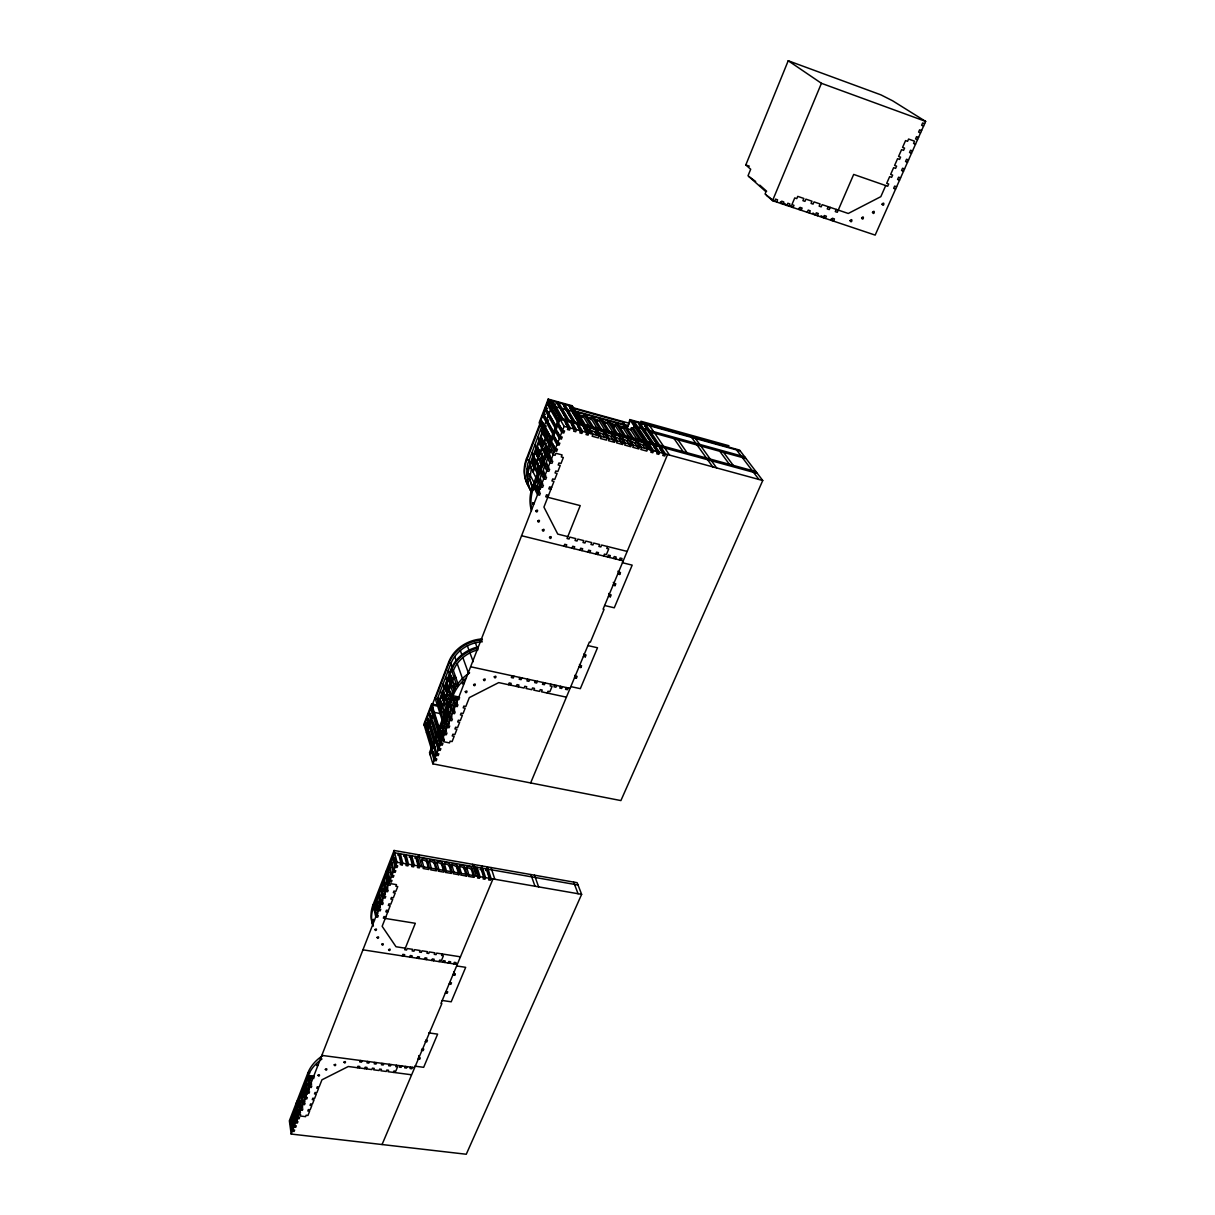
<?xml version="1.0" encoding="UTF-8"?>
<svg xmlns="http://www.w3.org/2000/svg" width="1215" height="1215" viewBox="0 0 1215 1215"><rect width="100%" height="100%" fill="white"/><g stroke="black" fill="none" stroke-linecap="round" stroke-linejoin="round"><path stroke-width="1.5" d="M541.784 426.495L527.538 464.419L526.718 472.635L527.842 479.257M529.421 476.538L529.512 473.789M531.502 467.821L529.831 478.801L532.853 490.42M464.236 683.453C464.297 680.613 460.379 684.182 463.447 684.121M534.129 503.754L532.656 502.615L532.732 504.468M477.252 647.079A34.658 29.282 -20.4 0 0 451.145 669.116L437.324 705.125L431.614 703.925L423.853 724.231L431.583 749.625M583.883 425.28L572.144 405.734L548.193 399.082L539.141 422.744L550.091 442.685M424.172 725.294L431.948 704.973L437.658 706.158L451.494 670.148A34.703 29.297 -20.4 0 1 477.632 648.081M539.597 423.579L548.664 399.902L572.63 406.554M432.403 704.594L448.7 662.023A34.445 29.16 -20.3 0 1 482.051 638.938M531.35 490.116A36.253 32.273 -29.8 0 1 526.384 458.981L539.855 423.792M543.226 414.998L545.246 409.713M540.994 422.866L526.824 459.847A36.298 32.289 -29.8 0 0 531.79 490.997M428.09 728.468L426.708 723.988L427.361 722.302M434.423 714.693L432.54 708.77L433.193 707.069M558.049 419.95L549.15 404.428L549.909 402.438M438.706 703.956L437.203 699.278L450.947 663.436C455.929 650.83 469.005 642.462 482.355 641.778M426.45 732.767L427.088 731.066L429.001 731.46L433.147 744.932M427.741 729.38L429.047 725.978L430.961 726.373L434.606 738.128M429.7 724.292L431.006 720.89L432.92 721.27M431.659 719.174L432.965 715.772M433.618 714.071L434.287 712.355L440.027 713.539L453.985 677.347L455.898 677.757M542.862 429.533L543.621 427.558L545.641 428.105M548.952 413.692L550.471 409.713L552.491 410.26M551.245 407.708L552.005 405.719L554.025 406.281M530.499 490.511A36.511 32.425 -29.7 0 1 529.497 465.056L543.773 427.908M530.94 491.407A36.541 32.441 -29.7 0 1 529.953 465.937L543.348 431.082L546.158 436.2M438.98 706.553L440.954 701.45M442.26 698.018L444.234 692.884M445.556 689.452L447.545 684.288M448.867 680.84L450.871 675.662M532.322 463.841L534.554 458.055M536.043 454.182L538.275 448.365M539.779 444.477L542.027 438.645M543.515 434.742L545.034 430.824M555.923 404.109L556.683 402.135L567.602 420.83M439.663 708.664L441.637 703.546M442.943 700.113L444.933 694.965M446.254 691.532L448.244 686.369M449.58 682.906L451.57 677.712M533.233 465.603L535.466 459.802M536.954 455.929L539.202 450.097M540.705 446.209L542.953 440.362M544.457 436.443L545.216 434.484M439.678 712.476L453.62 676.315L455.549 676.725M532.656 471.223L546.902 434.241M533.112 472.119L547.57 434.606M444.219 717.215L442.594 712.233L443.915 708.801M447.53 708.634L445.905 703.667L447.895 698.519M450.871 700.007L449.216 695.071L450.552 691.624M454.228 691.35L452.557 686.429L453.894 682.967M538.974 473.364L536.59 468.762L538.837 462.961M542.74 463.644L540.341 459.088L542.589 453.241M546.522 453.863L544.092 449.353L546.355 443.49L544.35 442.943L547.965 449.596M443.596 711.58L444.265 709.864L445.298 713.053L444.629 714.769L443.596 711.58L444.553 711.777L445.222 710.061M445.966 698.109L448.927 706.371L446.907 702.999L447.576 701.283M450.902 692.672L450.233 694.403L451.297 697.547M455.321 687.143L454.653 688.89L453.575 685.746L454.243 684.015M537.805 467.714L538.549 465.785L539.946 468.443L539.187 470.387L540.189 470.645L537.805 467.714L539.187 470.387M541.556 458.009L542.3 456.065L543.712 458.708L542.953 460.652L541.556 458.009L542.558 458.283L543.302 456.339M545.322 448.259L546.082 446.315L547.069 446.573L546.325 448.532L545.322 448.259L546.735 450.887L547.494 448.927M455.215 684.212L454.531 685.959L453.575 685.746M538.807 467.988L539.551 466.044M469.613 672.776A43.846 36.663 -20.5 0 0 452.329 693.613L429.487 752.632L432.874 763.84L620.895 800.579L762.747 480.502L739.601 450.097L629.826 419.585L628.018 426.222L574.665 411.475M531.456 510.786A46.216 40.718 -29.5 0 1 532.853 485.377L559.067 417.611L755.973 471.602M447.955 706.173L448.624 704.457M430.171 754.864L453.043 695.755A43.922 36.708 -20.5 0 1 465.801 678.304M373.415 926.073A41.644 32.562 -16 0 1 373.051 904.765L394.085 850.47L577.14 882.698L581.636 894.346L466.271 1154.25L291.19 1134.051L289.352 1120.792L307.927 1072.83A39.989 29.449 -14.1 0 1 322.962 1055.486M443.809 732.189A3.144 1.443 21.1 0 0 442.154 733.344L440.194 732.949A3.144 0.972 -78.4 0 1 440.681 728.681A3.144 0.972 -78.4 0 1 442.214 727.724L442.898 725.993A3.144 0.972 -78.3 0 1 443.384 721.725A3.144 0.972 -78.3 0 1 444.918 720.753L445.601 719.007A3.159 0.972 -78.2 0 1 446.087 714.739A3.159 0.972 -78.2 0 1 447.636 713.752L448.32 712.005A3.159 0.972 -78.2 0 1 448.791 707.738A3.159 0.972 -78.2 0 1 450.355 706.72L451.038 704.958A3.159 0.987 -78.1 0 1 451.524 700.691A3.159 0.987 -78.1 0 1 453.089 699.673L453.772 697.911L458.738 698.853M536.757 489.584L534.721 489.068L535.481 487.094A3.356 1.093 -75.7 0 1 535.921 482.765A3.356 1.093 -75.7 0 1 537.774 481.186L538.549 479.211A3.372 1.093 -75.6 0 1 538.989 474.868A3.372 1.093 -75.6 0 1 540.842 473.273L541.617 471.283A3.372 1.093 -75.5 0 1 542.057 466.94A3.372 1.093 -75.5 0 1 543.925 465.33L544.7 463.34A3.387 1.109 -75.4 0 1 545.125 458.997A3.387 1.109 -75.4 0 1 547.008 457.356L547.783 455.352A3.387 1.109 -75.3 0 1 548.223 451.008A3.387 1.109 -75.3 0 1 550.122 449.353L553.053 454.744L555.118 455.291L555.908 453.286L562.089 454.926L561.3 456.946L563.35 457.493L560.996 463.507L558.946 462.961L558.156 464.965L560.221 465.512L557.867 471.496L555.817 470.964L555.042 472.954L557.093 473.501L554.754 479.469L552.704 478.938L551.929 480.927L553.964 481.459L543.925 507.111L557.761 534.099L567.8 536.605M439.101 746.845L437.43 741.499L438.099 739.783M444.158 724.14L447.545 715.407M548.466 455.124L550.517 449.869M289.717 1123.419L308.337 1075.412A40.049 29.464 -14.1 0 1 321.99 1058.979M441.47 735.075L442.154 733.344A3.144 0.972 -78.4 0 1 442.913 728.468M459.68 697.85A3.174 1.397 21.1 0 0 455.746 698.321L455.063 700.083A3.159 1.397 21.1 0 1 458.997 699.612M302.656 1107.336L301.715 1101.018L299.892 1100.79L301.062 1108.703L302.884 1108.915L302.338 1110.343L300.515 1110.115L299.892 1100.79A2.931 0.759 -81.4 0 1 300.424 1096.705A2.931 0.759 -81.4 0 1 301.548 1096.538L302.095 1095.125A2.931 0.775 -81.4 0 1 302.626 1091.04A2.931 0.775 -81.4 0 1 303.75 1090.857L304.297 1089.445A2.931 0.775 -81.3 0 1 304.844 1085.344A2.931 0.775 -81.3 0 1 305.967 1085.162L306.514 1083.734A2.931 0.775 -81.3 0 1 307.046 1079.634A2.931 0.775 -81.3 0 1 308.185 1079.436L310.007 1079.664M374.129 909.595L374.736 908.015A3.022 0.881 -80 0 1 375.253 903.839A3.022 0.881 -80 0 1 376.589 903.277L377.197 901.697A3.038 0.881 -79.9 0 1 377.713 897.505A3.038 0.881 -79.9 0 1 379.05 896.928L379.657 895.349A3.038 0.881 -79.9 0 1 380.173 891.157A3.038 0.881 -79.9 0 1 381.51 890.565L382.133 888.97A3.038 0.881 -79.8 0 1 382.649 884.778A3.038 0.881 -79.8 0 1 384.001 884.186L384.623 882.576A3.038 0.881 -79.8 0 1 385.125 878.384A3.038 0.881 -79.8 0 1 386.476 877.777L388.208 884.96L390.121 885.295L390.744 883.685L396.47 884.642L395.832 886.251L397.745 886.57L395.847 891.385L393.949 891.066L393.326 892.676L395.224 892.995L393.341 897.794L391.443 897.475L390.82 899.07L392.718 899.389L390.835 904.173L388.937 903.854L388.314 905.448L390.212 905.752L382.148 926.316L396.014 946.743L405.324 948.201M376.012 909.898L376.635 908.319A3.022 0.881 -80 0 1 377.136 904.142M378.472 903.58L379.095 902.001A3.022 0.881 -79.9 0 1 379.596 897.824M432.874 763.84L564.109 426.344L559.067 417.611M442.154 733.344L444.265 739.996L443.581 741.727L449.474 742.912L450.142 741.165L452.102 741.56L454.152 736.336L452.193 735.941L452.876 734.194L454.835 734.604L456.886 729.349L454.926 728.954L455.61 727.208L457.569 727.603L459.635 722.348L457.66 721.938L458.359 720.191L460.318 720.586L462.383 715.316L460.424 714.906L461.108 713.144L463.082 713.539L465.148 708.239L463.188 707.829L463.872 706.067L465.846 706.477L469.324 697.607L498.712 682.602L524.075 688.055L524.789 686.278L526.733 686.703L526.019 688.465L531.821 689.725L532.55 687.948L534.479 688.373L533.765 690.135L539.551 691.381L540.28 689.619L542.209 690.029L541.48 691.806L566.403 697.167M291.19 1134.051L397.047 862.27L394.085 850.47M399.75 855.436L400.388 853.811L402.803 863.273L402.165 864.898L400.251 864.564L400.889 862.939L398.474 853.477L397.852 855.102L399.75 855.436L402.165 864.898M573.358 413.814L574.133 411.839L578.143 412.933L585.903 425.842M407.481 864.321L405.445 856.423L406.083 854.813L408.529 864.275L407.891 865.9L405.977 865.566L406.615 863.941L404.185 854.479M589.229 426.268L583.352 416.578L584.126 414.588L586.116 415.15L593.011 426.45M411.126 857.425L411.764 855.816L414.254 865.262L413.616 866.887L411.703 866.553L412.341 864.928L409.865 855.481L409.227 857.091L411.126 857.425L413.206 865.308M416.791 858.413L417.428 856.803L419.965 866.249L419.327 867.875L417.413 867.54L418.066 865.93L415.545 856.469L414.907 858.079L416.791 858.413L418.902 866.295M418.051 856.408L418.689 854.798L421.863 866.584M597.567 428.971L591.31 418.765L592.085 416.791L594.074 417.337L601.258 428.971M421.833 859.81L423.762 866.918L423.124 868.528L428.804 869.515L429.442 867.905L427.498 860.812A3.022 1.58 21.4 0 0 424.187 858.549A3.022 1.58 21.4 0 0 421.833 859.81L421.195 861.435A3.022 1.58 21.4 0 1 423.549 860.159A3.022 1.58 21.4 0 1 426.86 862.422L428.318 867.738M606.482 432.616L599.238 420.952L600.013 418.993L602.002 419.54L610.188 432.631M596.687 435.259L595.077 432.616L595.882 430.596A3.372 0.987 21.8 0 0 592.024 428.455A3.372 0.987 21.8 0 0 589.776 428.925L592.966 434.211L592.161 436.231L598.296 437.901L599.101 435.881L595.882 430.596M597.112 433.163L597.902 431.158A3.372 0.987 21.9 0 1 600.149 430.672A3.372 0.987 21.9 0 1 603.992 432.813L607.257 438.099L606.452 440.119L600.332 438.463L601.136 436.443L597.902 431.158M426.86 862.422L427.498 860.812M428.743 862.741L429.381 861.131A3.007 1.564 21.5 0 1 431.705 859.871A3.007 1.564 21.5 0 1 435.016 862.118L437.005 869.211L436.352 870.836L430.687 869.849L431.34 868.239L429.381 861.131M613.56 433.345L607.135 423.139L607.925 421.18L609.9 421.711L618.207 434.833M604.827 437.476L603.187 434.833L603.992 432.813M435.866 869.059L434.378 863.728L435.016 862.118M508.493 684.698L509.206 682.921L511.166 683.346L510.452 685.123M512.077 675.768L511.348 677.56L513.307 677.985L514.021 676.193M563.973 546.203L564.732 544.29L566.737 544.776L565.962 546.689M357.377 1067.696L357.954 1066.254L359.777 1066.497L359.2 1067.939M360.278 1060.467L359.701 1061.91L361.523 1062.153L362.1 1060.71M402.226 955.901L402.848 954.367L404.701 954.656L404.079 956.19M614.228 427.27L615.808 423.352L617.767 423.898L626.181 437.02M613.757 441.015L611.282 437.036L612.071 435.031A3.356 0.987 22 0 0 608.229 432.889A3.356 0.987 22 0 0 606.012 433.375L609.292 438.661L608.487 440.681L614.577 442.336L615.398 440.316L612.071 435.031M443.384 870.365L441.865 865.034L442.518 863.44A3.007 1.564 21.7 0 0 439.207 861.177A3.007 1.564 21.7 0 0 436.899 862.453L438.888 869.545L438.25 871.155L443.9 872.142L444.538 870.532L442.518 863.44M516.299 686.384L517.013 684.607L518.957 685.017L518.243 686.794M519.883 677.469L519.169 679.246L521.114 679.671L521.843 677.894M571.961 548.178L572.721 546.264L574.725 546.765L573.951 548.664M622.688 424.263L623.462 422.334L572.386 408.194M629.461 437.704L622.87 427.483L623.659 425.523L625.619 426.055L634.139 439.192M364.622 1068.638L365.214 1067.195L367.021 1067.438L366.429 1068.881M367.538 1061.424L366.96 1062.867L368.768 1063.11L369.345 1061.667M409.637 957.055L410.26 955.522L412.113 955.81L411.49 957.344M621.837 443.217L619.331 439.238L620.136 437.233A3.356 0.972 22.1 0 0 616.294 435.092A3.356 0.972 22.1 0 0 614.091 435.578L617.417 440.878L616.613 442.883L622.672 444.538L623.492 442.533L620.136 437.233M445.768 872.461L446.421 870.851L444.386 863.759A3.007 1.564 21.8 0 1 446.68 862.498A3.007 1.564 21.8 0 1 449.99 864.746L452.056 871.838L451.403 873.433L445.768 872.461L444.25 867.146M450.887 871.671L449.337 866.356L449.99 864.746M451.205 866.675L451.858 865.08A2.992 1.549 22 0 1 454.137 863.804A2.992 1.549 22 0 1 457.447 866.052L459.543 873.129L458.89 874.739L453.286 873.767L453.939 872.157L451.858 865.08M527.674 679.155L526.961 680.947L528.905 681.357L529.619 679.58M579.919 550.137L580.694 548.238L582.684 548.724L581.909 550.638M637.374 439.876L630.691 429.639L631.481 427.68L633.44 428.227L641.11 439.906M374.782 1062.381L374.19 1063.824L375.997 1064.067L376.574 1062.609M417.034 958.195L417.656 956.661L419.494 956.949L418.871 958.483M629.902 445.404L627.365 441.425L628.17 439.435A3.356 0.972 22.1 0 0 624.313 437.294A3.356 0.972 22.1 0 0 622.141 437.795L625.512 443.08L624.707 445.085L630.752 446.74L631.572 444.736L628.17 439.435M633.44 428.227L634.23 426.268L636.174 426.814M458.89 874.739L456.794 867.647L457.447 866.052M459.3 866.371L461.411 873.464L460.758 875.058L466.363 876.03L467.016 874.436L464.874 867.358A2.992 1.549 22.1 0 0 461.563 865.11A2.992 1.549 22.1 0 0 459.3 866.371L458.647 867.981L460.242 873.296M637.343 429.305L638.133 427.346L642.021 428.424M535.435 680.84L534.721 682.617L536.65 683.043L537.379 681.266M587.847 552.111L588.622 550.198L590.611 550.699L589.837 552.597M745.797 164.951L788.216 60.75L880.951 94.876L892.66 100.815L925.648 121.409L875.165 235.103L772.527 200.657L765.07 194.005L765.997 191.773L748.015 175.78L750.688 169.25L745.797 164.951L749.351 166.166M381.996 1063.338L381.404 1064.765L383.196 1065.008L383.788 1063.565M424.399 959.334L425.022 957.8L426.86 958.088L426.237 959.622M637.936 447.606L635.354 443.612L636.174 441.622A3.341 0.972 22.2 0 0 632.316 439.496A3.341 0.972 22.2 0 0 630.175 439.982L633.577 445.282L632.772 447.287L638.801 448.927L639.606 446.923L636.174 441.622M466.363 876.03L464.221 868.953L464.874 867.358M643.175 430.915L643.965 428.971L647.853 430.049M645.059 426.647L645.848 424.703L665.577 454L664.742 455.99L662.752 455.443L663.587 453.468L658.834 446.391M466.727 867.677L466.074 869.272A2.992 1.549 22.3 0 1 468.307 867.996A2.992 1.549 22.3 0 1 471.633 870.244L473.804 877.321L468.215 876.349L468.884 874.754L466.727 867.677A2.992 1.549 22.3 0 1 468.96 866.401A2.992 1.549 22.3 0 1 472.286 868.649L474.457 875.726L473.804 877.321M543.181 682.526L542.452 684.303L544.381 684.713L545.11 682.952M595.76 554.055L596.535 552.157L598.509 552.658L597.734 554.541M389.18 1064.279L388.587 1065.722L390.38 1065.95L390.972 1064.522M431.735 960.473L432.373 958.939L434.195 959.227L433.573 960.761M645.074 448.456L643.327 445.799L644.147 443.809A3.341 0.972 22.3 0 0 640.29 441.668A3.341 0.972 22.3 0 0 638.164 442.169L641.626 447.469L640.806 449.474L646.805 451.114L647.625 449.11L644.147 443.809M648.992 432.525L649.797 430.581L744.765 456.87M471.633 870.244L472.286 868.649M473.865 866.219L474.518 864.624M476.052 873.251L474.594 868.543L475.247 866.963L478.178 876.364L477.51 877.959L479.363 878.293L480.031 876.698L477.085 867.282L476.432 868.862L478.877 876.714M547.251 693.036L547.98 691.274L549.909 691.684L552.081 686.384L550.167 685.974L550.896 684.197M603.642 556.014L604.417 554.116L606.391 554.602L608.73 548.907L606.771 548.421L607.546 546.522M393.402 1072.405L393.994 1070.962L395.771 1071.205L397.548 1066.891L395.756 1066.664L396.348 1065.221M439.055 961.612L439.693 960.078L441.516 960.366L443.414 955.78L441.577 955.491L442.214 953.957M554.739 685.032L554.01 686.809L555.923 687.219L556.652 685.457M607.576 556.986L608.351 555.088L610.325 555.574L609.535 557.457M481.216 867.51L481.869 865.915M399.932 1065.692L399.34 1067.135L401.117 1067.362L401.725 1065.935M442.716 962.174L443.338 960.64L445.176 960.928L444.538 962.447M484.421 877.686L481.945 869.834L482.613 868.254L485.575 877.655L484.922 879.25L483.069 878.931L483.737 877.336L480.776 867.92M560.495 686.293L559.766 688.055L561.679 688.465L562.408 686.703M613.454 558.429L614.243 556.546L616.202 557.032L615.413 558.915M660.808 446.938L659.988 448.897L662.843 453.149M485.62 870.472L486.273 868.892L489.281 878.293L488.612 879.888L490.465 880.207L491.118 878.612L487.367 866.887L486.714 868.467M405.294 1066.406L404.686 1067.833L406.478 1068.076L407.071 1066.649M448.183 963.009L448.821 961.49L450.628 961.779L450.006 963.298M488.111 869.211L487.458 870.806L489.964 878.642M566.236 687.538L565.507 689.3L567.42 689.71L568.149 687.948M619.331 559.887L620.106 558.004L622.065 558.49L621.275 560.373M410.64 1067.104L410.032 1068.547L411.809 1068.775L412.417 1067.347M453.635 963.86L454.273 962.341L456.096 962.614L455.458 964.133M772.527 200.657L821.431 83.303L788.216 60.75M530.636 782.946L589.412 641.976L590.369 642.188L604.037 609.414L603.08 609.186L667.551 454.547M574.482 677.757L576.396 678.183L577.14 676.406L575.227 675.98M578.932 667.096L580.846 667.521L581.59 665.729L579.677 665.304M583.413 656.373L585.326 656.799L586.07 655.006L584.157 654.566M608.457 596.292L610.386 596.747L611.16 594.91L609.231 594.439M613.089 585.174L615.033 585.63L615.808 583.777L613.864 583.306M617.752 573.981L619.696 574.452L620.485 572.584L618.541 572.113M382.057 1144.53L441.865 1003.575L440.969 1003.453L492.971 878.946M776.643 202.039L777.57 199.807L775.519 199.108L774.578 201.356L766.544 195.326M417.778 1058.979L419.57 1059.207L420.162 1057.779L418.385 1057.536M452.846 975.007L454.653 975.296L455.291 973.777L453.484 973.504M780.744 203.421L781.685 201.189L783.736 201.872L782.794 204.105L780.379 201.963M788.945 206.17L789.872 203.938L787.836 203.254L786.895 205.487L784.465 203.345M799.136 209.588L800.077 207.37L802.113 208.054L801.171 210.271L798.847 208.251M807.261 212.321L808.218 210.104L810.238 210.787L809.296 213.005M817.376 215.723L818.333 213.506L816.313 212.822L815.371 215.04L813.002 213.005M828.19 206.687L827.233 208.904L829.253 209.588L830.21 207.37M831.47 220.447L832.427 218.244L834.432 218.913L833.475 221.115L831.075 219.065M836.239 209.405L835.282 211.623L837.287 212.306L853.689 174.428L887.709 186.26L888.697 184.027L886.707 183.344L889.653 176.646L891.643 177.344L892.63 175.112L890.641 174.413L893.617 167.685L895.607 168.384L896.594 166.151L894.604 165.437L897.581 158.694L899.571 159.408L900.573 157.145L898.584 156.446L901.576 149.658L903.565 150.371L904.568 148.108L902.563 147.395L905.57 140.591L907.575 141.32L908.577 139.042L914.561 141.198L913.558 143.461L915.548 144.175M885.72 185.561L880.829 196.663L848.267 213.476L822.13 204.636L821.188 206.854L819.153 206.17L820.11 203.953L814.035 201.903L813.078 204.12L811.058 203.437L812 201.204L805.894 199.139L804.953 201.371L802.918 200.688L803.859 198.455L797.739 196.374L796.797 198.622L794.747 197.923L791.922 204.621L793.972 205.32L793.03 207.537L790.722 205.517M458.389 684.926L453.408 670.558C457.523 660.094 467.274 652.577 477.996 649.812M374.493 920.302L373.218 919.299L373.613 920.757M292.602 1120.853L290.795 1120.64L292.283 1131.256L294.091 1131.469L294.637 1130.056L292.83 1129.844L291.342 1119.243M297.493 1108.262L295.685 1108.034L297.204 1118.605L299.027 1118.818L299.573 1117.405L297.766 1117.193L296.232 1106.637M295.853 1112.469L294.045 1112.257L295.564 1122.827L297.386 1123.04L297.933 1121.642L296.111 1121.43L294.592 1110.844M297.326 1103.812L299.133 1104.04M304.874 1101.656L303.917 1095.353L302.095 1095.125L303.279 1103.023L305.102 1103.235L304.555 1104.663L302.732 1104.435L301.548 1096.538M309.324 1090.25L308.337 1083.962L306.514 1083.734L307.729 1091.586L309.567 1091.814L309.005 1093.257L307.167 1093.029L305.967 1085.162M306.848 1094.396L306.119 1089.658L304.297 1089.445L305.497 1097.312L307.334 1097.54L306.772 1098.967L304.95 1098.74L303.75 1090.857M308.337 1075.412L313.789 1076.11M309.597 1077.067L313.242 1077.538M309.749 1073.058L307.927 1072.83L309.962 1085.846L311.799 1086.073L311.237 1087.516L309.4 1087.288L308.185 1079.436L308.747 1078.009L310.569 1078.237A2.855 1.838 20.2 0 1 313.834 1078.51M411.202 1074.728L388.025 1071.691L388.618 1070.263L386.826 1070.035L386.233 1071.463L380.857 1070.764L381.434 1069.322L379.642 1069.094L379.05 1070.521L373.658 1069.823L374.235 1068.38L372.428 1068.152L371.851 1069.58L348.295 1066.512L321.945 1079.816L319.12 1087L317.297 1086.772L316.735 1088.2L318.558 1088.427L316.872 1092.725L315.05 1092.498L314.488 1093.925L316.31 1094.153L314.624 1098.436L312.802 1098.208L312.255 1099.636L314.078 1099.864L312.392 1104.131L310.584 1103.903L310.022 1105.331L311.845 1105.544L310.174 1109.796L308.352 1109.584L307.805 1110.996L309.612 1111.209L307.957 1115.461L306.134 1115.233L305.588 1116.646L300.135 1115.993L300.682 1114.58L298.86 1114.368L296.931 1101.2M414.786 1066.147L423.655 1067.317L437.613 1034.132L428.682 1032.887M321.838 1055.395L414.194 1067.575M422 1048.879L423.777 1049.122L423.185 1050.565L421.392 1050.322M425.63 1040.177L427.422 1040.42L426.814 1041.878L425.022 1041.635M445.328 993.02L447.12 993.293L447.758 991.804L445.951 991.531M442.214 1000.477L451.205 1001.798L465.679 967.337L456.643 965.94M449.702 982.54L451.509 982.814L450.887 984.317L449.079 984.044M362.951 949.826L457.265 964.421M460.439 956.812L436.717 953.107L436.079 954.641L434.256 954.352L434.879 952.818L429.366 951.952L428.743 953.486L426.89 953.198L427.528 951.664L421.985 950.798L421.362 952.347L419.524 952.059L420.147 950.51L414.604 949.644L413.981 951.193L412.128 950.905L412.751 949.355L407.177 948.49L406.554 950.039L404.701 949.735L415.317 923.294L383.348 918.13L383.97 916.55L385.869 916.854M388.344 910.521L386.446 910.217L385.838 911.797L387.722 912.1M378.898 906.375L376.088 905.904L377.865 913.801M382.816 901.105L381.556 895.652L379.657 895.349L381.343 902.593L383.241 902.912L382.619 904.507L380.72 904.188L379.05 896.928M385.307 894.711L384.031 889.289L382.133 888.97L383.834 896.214L385.732 896.518L385.109 898.128L383.211 897.809L381.51 890.565M387.813 888.317L386.522 882.895L384.623 882.576L386.324 889.79L388.238 890.109L387.615 891.719L385.702 891.4L384.001 884.186M389.058 872.507L387.16 872.188L389.468 881.741L391.382 882.06L392.005 880.45L390.091 880.131L387.782 870.578M397.047 862.27L581.636 894.346M392.81 862.847L390.911 862.513L393.25 872.036L395.164 872.37L395.786 870.745L393.873 870.411L391.534 860.903M390.926 867.692L389.028 867.358L391.352 876.896L393.265 877.215L393.903 875.605L391.989 875.271L389.651 865.748M578.036 885.006L394.678 852.808L373.582 907.18A41.72 32.592 -16 0 0 372.473 924.494M403.547 856.089L405.445 856.423M474.594 868.543L476.432 868.862M480.107 869.515L481.945 869.834M435.426 746.663L433.482 746.283L436.231 755.214L438.19 755.609L438.858 753.877L436.899 753.482L434.15 744.567M444.265 739.996L442.306 739.601L434.879 716.167M437.43 741.499L435.486 741.12L438.25 750.019L440.21 750.414L440.878 748.683L438.919 748.288L436.155 739.388M441.455 731.141L444.371 731.734M446.452 731.354L444.842 726.388L442.898 725.993L445.009 732.615L446.983 733.01L446.3 734.756L444.341 734.361L442.214 727.724M426.708 723.988L424.81 723.608L431.72 746.223M432.54 708.77L430.642 708.375L438.22 732.463M451.904 717.336L450.279 712.4L448.32 712.005L450.476 718.566L452.451 718.976L451.767 720.738L449.793 720.328L447.636 713.752M442.594 712.233L440.681 711.838L442.837 718.49M430.596 713.858L428.698 713.463L436.215 737.627M449.17 724.353L447.56 719.402L445.601 719.007L447.743 725.598L449.717 726.008L449.034 727.755L447.059 727.36L444.918 720.753M445.905 703.667L443.991 703.272L446.695 711.55M454.653 710.274L452.998 705.368L451.038 704.958L453.225 711.504L455.2 711.914L454.516 713.676L452.542 713.266L450.355 706.72M437.203 699.278L435.319 698.883L449.034 663.026A34.476 29.175 -20.3 0 1 482.431 639.941M446.907 702.999L447.864 703.212M449.216 695.071L447.302 694.661L450.051 702.893M453.043 695.755L459.422 697.091M452.557 686.429L450.628 686.035L452.846 692.58M470.615 666.762L570.063 688.358M451.494 670.148L453.408 670.558M570.792 686.596L580.33 688.677L597.507 647.762L587.908 645.575M604.614 605.51L614.274 607.804L632.18 565.127L622.444 562.727M521.569 535.724L623.234 560.844M627.168 551.413L601.622 545.049L600.848 546.947L598.874 546.461L599.648 544.548L593.71 543.075L592.935 544.973L590.961 544.487L591.735 542.573L585.767 541.085L584.992 542.999L583.003 542.513L583.777 540.599L577.808 539.111L577.034 541.024L575.044 540.523L575.804 538.61L569.805 537.106L569.045 539.035L567.041 538.534L580.223 505.607L545.732 496.753L546.507 494.778L548.542 495.31M551.64 487.412L549.59 486.881L548.816 488.855L550.866 489.387M541.161 486.957L536.59 485.772L539.657 491.802M541.495 487.61A3.341 1.093 21.5 0 0 537.516 487.625L535.481 487.094L538.306 492.683L540.356 493.199L539.597 495.173L537.546 494.657L532.853 485.377M537.349 488.141L540.402 488.916M542.725 483.889L540.584 479.743L538.549 479.211L541.389 484.755L543.439 485.286L542.665 487.261L540.614 486.729L537.774 481.186M529.953 465.937L531.927 466.454M536.59 468.762L534.6 468.246L537.759 474.366M545.824 475.946L543.652 471.83L541.617 471.283L544.487 476.796L546.537 477.328L545.763 479.318L543.712 478.786L540.842 473.273L542.892 473.804M540.341 459.088L538.336 458.556L541.525 464.631M548.922 467.972L546.735 463.872L544.7 463.34L547.585 468.808L549.651 469.339L548.876 471.344L546.811 470.797L543.925 465.33M544.092 449.353L542.087 448.821L545.672 455.504M552.035 459.969L549.833 455.898L547.783 455.352L550.714 460.789L552.764 461.336L551.99 463.34L549.924 462.794L547.008 457.356L549.058 457.903M546.401 426.131L544.381 425.584L545.899 421.62L547.919 422.167M548.679 420.193L546.659 419.646L548.193 415.682L550.198 416.229L555.726 425.964M564.109 426.344L762.747 480.502M547.631 408.377L545.626 407.83L556.303 426.647M545.368 414.3L543.363 413.753L553.964 432.677M757.325 473.364L560.069 419.342L533.795 487.215A46.322 40.763 -29.5 0 0 531.547 509.176M571.885 407.374L628.094 422.957M574.027 410.807L627.472 425.387M650.936 432.267L746.056 458.571M549.15 404.428L547.145 403.866L557.852 422.623M560.085 407.951L556.045 406.843L555.285 408.832L560.859 418.507M566.114 409.622L562.089 408.513L561.33 410.503L557.913 404.656L558.687 402.681L569.638 421.392M572.128 411.278L568.119 410.169L567.344 412.158L573.055 421.848M578.264 414.649L584.202 416.289M586.177 416.836L592.085 418.461M599.937 420.633L596.018 419.54L597.051 421.225M601.896 421.165L607.773 422.79M615.58 424.946L611.677 423.868L612.74 425.539M617.524 425.478L623.356 427.088M625.3 427.634L627.229 428.166L630.372 420.405L740.254 450.947M578.856 415.333L583.352 416.578M586.83 417.535L591.31 418.765M594.773 419.722L599.238 420.952M602.701 421.909L607.135 423.139M610.583 424.081L615.018 425.311L621.822 435.988M618.45 426.252L622.87 427.483M624.829 428.014L630.691 429.639M581.256 416.867L583.23 417.413L582.228 415.743M728.954 445.753L640.928 421.256L642.811 424.065M748.713 176.403L755.684 181.491M896.624 186.791L894.635 186.108L893.663 188.325L895.637 189.008M900.573 177.891L898.599 177.193L897.596 179.425L899.586 180.124M903.55 171.194L901.56 170.495L902.563 168.247L904.537 168.946M908.531 159.97L906.542 159.271L905.54 161.519L907.529 162.218M912.526 150.964L910.536 150.25L909.534 152.513L911.523 153.227M918.57 137.371L916.566 136.657L915.563 138.935L917.553 139.649M921.593 130.552L919.603 129.823L918.586 132.101L920.59 132.83M821.431 83.303L925.648 121.409M924.63 123.702L922.641 122.973L921.623 125.267L923.628 125.98M823.056 216.376L825.441 218.427L826.397 216.209L824.377 215.541L823.436 217.743L821.051 215.708M759.8 185.151L766.665 191.241M316.507 1065.57L316.75 1064.416L318.148 1064.947M736.548 449.915L758.935 479.469M723.593 452.36L733.222 465.36M719.827 451.327L729.41 464.312M695.42 438.478L716.622 467.927M691.639 437.43L712.734 466.864M677.97 439.754L687.022 452.694M674.128 438.691L683.119 451.631M649.691 425.782L669.541 455.093M647.2 424.415L647.762 425.25M643.92 424.172L657.664 444.644M646.046 428.105L657.831 445.692M653.716 443.566L640.047 423.093L639.257 425.037L651.923 444.067M638.118 422.562L651.741 443.019M652.911 444.766L657.619 451.843L656.783 453.833L658.788 454.364L659.608 452.375L654.885 445.313L654.065 447.287L657.847 452.952M647.792 441.941L634.245 421.483L633.455 423.428L645.044 440.984M632.316 420.952L645.803 441.394M646.957 443.141L651.635 450.203L650.815 452.193L652.804 452.739L653.624 450.75L648.947 443.688L648.127 445.662L651.863 451.327M629.826 419.585L649.63 449.656M631.481 427.68L640.077 440.817M622.915 421.514L625.877 426.085M623.659 425.523L632.149 438.645M621.412 426.556L622.49 428.227L619.468 426.025M615.808 423.352L624.571 437.051M613.621 424.415L614.699 426.085M607.925 421.18L616.202 434.287M603.855 421.711L604.903 423.382M600.013 418.993L608.183 432.084M592.085 416.791L600.043 429.715M590.11 417.914L591.143 419.585M584.126 414.588L591.978 427.513M585.63 424.885L590.915 433.649M582.608 425.508L586.815 432.525L586.01 434.56L588.06 435.122L588.865 433.087L584.643 426.07L583.853 428.09L587.225 433.709M581.848 424.734L570.655 406.007L569.881 407.967L579.13 423.503M568.65 405.445L579.813 424.172M576.487 423.838L580.633 430.839L579.844 432.874L581.894 433.436L582.699 431.401L578.522 424.399L577.732 426.404L581.059 432.039M574.801 421.453L564.671 404.352L563.912 406.326L566.494 410.7M562.682 403.79L573.723 422.501M570.336 422.152L574.452 429.153L573.647 431.188L575.713 431.75L576.518 429.715L572.386 422.714L571.597 424.734L574.072 428.941M562.272 412.113L567.906 421.787M564.185 420.466L568.24 427.467L567.451 429.503L569.516 430.064L570.321 428.029L566.236 421.028L565.446 423.048L568.711 428.667M563.517 419.707L552.673 401.011L551.914 403L554.435 407.374M550.668 400.464L561.467 419.145M548.193 399.082L559.416 418.583M547.904 401.892L558.642 420.603M558.505 423.397L562.515 430.414L564.58 430.976L563.79 433.026L561.725 432.464L557.715 425.417L559.766 425.979L562.985 431.614M549.377 414.755L546.871 410.351L544.867 409.804L555.513 428.667M556.151 429.457L560.145 436.534L562.211 437.081L561.421 439.116L559.356 438.554L555.361 431.477L557.427 432.039L560.616 437.704M554.313 433.603L544.609 416.274L542.604 415.727L553.19 434.681M553.812 435.517L557.776 442.625L559.842 443.171L559.052 445.206L556.986 444.644L553.022 437.522L555.073 438.083L558.262 443.779M541.1 419.661L551.64 438.691M551.99 439.602L542.346 422.167L540.356 421.62L550.866 440.696M551.473 441.546L555.407 448.7L557.472 449.246L556.698 451.266L554.632 450.719L550.699 443.551L552.749 444.098L555.908 449.839M549.696 442.883L547.874 439.572L545.869 439.025L549.484 445.662M548.952 443.779L553.843 452.724M540.599 429.594L545.398 438.159M617.934 571.217L619.696 574.452M541.1 436.929L543.88 442.078M540.341 438.873L543.135 444.037M539.597 440.817L542.376 445.996M537.638 437.324L539.688 441.167M538.853 442.761L541.632 447.94M613.286 582.365L615.033 585.63M537.364 446.649L540.128 451.843M540.584 452.709L543.804 458.754M534.676 445.039L539.369 453.787M535.876 450.522L538.625 455.731M535.132 452.451L537.881 457.675M608.654 593.452L610.386 596.747M533.643 456.308L536.377 461.563M536.848 462.429L540.022 468.534M531.73 452.709L533.765 456.597M532.899 458.237L535.633 463.492M532.17 460.166L534.889 465.436M531.426 462.095L534.144 467.365M530.135 462.976L528.798 460.364L526.384 458.981M529.497 465.056L536.255 478.254M526.839 468.534L528.176 471.162M529.953 474.67L534.19 483.008M532.808 487.883L529.527 479.257M583.929 653.852L585.326 656.799M579.464 664.544L580.846 667.521M575.029 675.191L576.396 678.183M573.617 882.075L578.067 893.724M475.369 642.811L477.632 648.81M467.365 645.833L469.036 650.344M469.582 651.847L473.212 661.704M460.318 650.511L461.958 655.037M462.854 657.558L468.61 673.55M534.479 875.18L538.625 886.874M454.714 656.525L456.324 661.066M457.205 663.603L462.869 679.671M530.879 874.542L534.995 886.236M452.527 668.007L450.947 663.436L448.7 662.023M451.145 669.116L457.068 686.308M450.157 673.596L452.284 679.793M452.633 680.825L455.093 688.009M448.305 670.316L449.869 674.902M449.504 675.327L451.616 681.524M448.836 677.059L450.947 683.255M455.746 698.321L457.402 703.196M448.168 678.775L450.279 684.987M452.329 693.613L455.974 704.411L457.949 704.822L457.265 706.598L455.291 706.188L453.089 699.673M445.677 677.165L447.226 681.782M446.847 682.222L448.943 688.449M449.292 689.482L451.509 696.058M446.194 683.939L448.274 690.166M445.525 685.67L447.621 691.897M444.872 687.386L446.953 693.628M443.065 683.999L444.599 688.632M443.551 690.803L445.632 697.061M442.898 692.52L444.963 698.777M442.245 694.236L444.295 700.493M440.453 690.803L441.47 693.902M441.577 695.937L443.642 702.209M440.27 699.354L442.321 705.642M442.655 706.705L445.358 714.997M439.617 701.055L441.653 707.358M437.856 697.592L439.359 702.255M438.964 702.756L440.999 709.059M438.311 704.457L440.346 710.775M491.027 867.525L494.809 879.265M434.985 697.85L442.7 721.862M431.614 703.925L439.557 729.015M431.295 706.674L438.888 730.731M438.144 730.276L441.622 741.332M441.668 743.428L439.435 736.336L437.491 735.941L440.27 744.81L442.23 745.205L442.913 743.474L440.939 743.079L438.159 734.209M431.067 715.346L431.993 718.308M433.436 722.955L436.595 732.994M429.351 711.777L436.884 735.91M430.505 724.884L428.652 718.931L426.754 718.551L434.226 742.775M427.407 716.85L434.894 741.059M472.681 864.305L476.31 876.045M425.463 721.923L432.905 746.207M435.623 758.98L433.436 751.812L431.492 751.432L434.211 760.393L436.17 760.772L436.838 759.056L434.879 758.676L432.16 749.716M453.696 971.787L454.653 975.296M396.667 865.915L394.693 858.003L392.779 857.669L395.148 867.161L397.062 867.495L397.7 865.87L395.771 865.536L393.417 856.043M385.96 871.413L388.83 883.351M418.719 1055.592L419.57 1059.207M380.341 907.468L379.095 902.001L377.197 901.697L378.867 908.972L380.766 909.276L380.143 910.87L378.245 910.551L376.589 903.277M373.051 904.765L375.769 916.9L377.668 917.203L378.29 915.624L376.392 915.32L374.736 908.015L376.635 908.319A2.992 1.655 20.7 0 1 378.321 906.922M311.556 1084.509L310.569 1078.237A2.855 1.823 20.2 0 1 314.396 1077.067M305.572 1091.085L306.059 1094.244M300.454 1113.001L299.513 1106.668A2.916 0.759 -81.4 0 1 300.044 1102.582M296.399 1102.612L298.313 1115.78M296.612 1117.754L297.128 1121.278M294.227 1116.661L294.729 1120.2M292.967 1115.051L294.47 1125.637L296.278 1125.849L295.731 1127.262L293.924 1127.049L292.42 1116.448M444.007 727.785A3.144 0.972 -78.4 0 1 444.174 728.119M441.607 734.331A3.144 1.443 21.1 0 1 445.404 734.528M452.998 705.368A3.159 0.987 -78.1 0 1 453.772 700.478M446.482 720.692A3.144 0.972 -78.3 0 1 446.877 721.148M444.842 726.388A3.144 0.972 -78.3 0 1 445.905 721.042M447.56 719.402A3.159 0.972 -78.2 0 1 447.697 716.273A3.159 0.972 -78.2 0 1 448.912 713.767M450.279 712.4A3.159 0.987 -78.2 0 1 451.342 707.039M537.516 487.625A3.356 1.093 -75.7 0 1 537.577 484.527A3.356 1.093 -75.7 0 1 538.974 481.611M540.584 479.743A3.356 1.093 -75.6 0 1 540.751 476.219A3.356 1.093 -75.6 0 1 542.376 473.516M543.652 471.83A3.372 1.109 -75.5 0 1 544.76 466.18M546.735 463.872A3.387 1.109 -75.4 0 1 546.902 460.348A3.387 1.109 -75.4 0 1 548.542 457.615M549.833 455.898A3.387 1.109 -75.3 0 1 550.957 450.233M536.817 489.007A3.341 1.109 21.5 0 1 539.916 489.235M589.822 430.231A3.372 0.987 21.8 0 1 595.077 432.616M597.112 432.616A3.372 0.987 21.9 0 1 600.164 432.95A3.372 0.987 21.9 0 1 603.187 434.833M605.526 434.697A3.356 0.987 22 0 1 608.654 435.304A3.356 0.987 22 0 1 611.282 437.036M614.091 436.853A3.356 0.987 22.1 0 1 619.331 439.238M621.321 439.238A3.356 0.972 22.1 0 1 624.313 439.541A3.356 0.972 22.1 0 1 627.365 441.425M630.129 441.242A3.341 0.972 22.2 0 1 635.354 443.612M638.741 443.49A3.341 0.972 22.3 0 1 643.327 445.799M299.346 1102.202A2.916 0.759 -81.4 0 0 298.237 1102.354A2.916 0.759 -81.4 0 0 297.705 1106.44L299.513 1106.668A2.825 1.853 20.1 0 1 300.621 1105.118M300.713 1101.656A2.916 0.759 -81.4 0 1 301.168 1102.43M383.272 890.504A3.038 0.881 -79.9 0 1 383.408 890.884M381.556 895.652A3.038 0.881 -79.9 0 1 382.057 891.476M385.747 884.125A3.038 0.881 -79.8 0 1 385.899 884.505M384.031 889.289A3.038 0.881 -79.8 0 1 384.532 885.097M386.522 882.895A3.038 0.896 -79.8 0 1 387.023 878.718M306.119 1089.658A2.931 0.775 -81.3 0 1 306.879 1085.086M308.337 1083.962A2.931 0.775 -81.3 0 1 309.324 1079.057M303.097 1096.067A2.931 0.775 -81.4 0 1 303.355 1096.765M301.715 1101.018A2.931 0.775 -81.4 0 1 301.867 1098.254M303.917 1095.353A2.931 0.775 -81.4 0 1 304.449 1091.267M458.617 867.54A2.992 1.549 22.1 0 1 461.275 866.781A2.992 1.549 22.1 0 1 464.221 868.953M451.327 865.855A2.992 1.564 22 0 1 454.228 865.581A2.992 1.564 22 0 1 456.794 867.647M436.717 862.954A3.007 1.564 21.7 0 1 439.678 863.106A3.007 1.564 21.7 0 1 441.865 865.034M444.204 864.26A3.007 1.564 21.8 0 1 447.15 864.412A3.007 1.564 21.8 0 1 449.337 866.356M376.012 909.443A2.992 1.655 20.7 0 1 378.427 908.547M428.865 861.936A3.007 1.564 21.5 0 1 431.811 861.663A3.007 1.564 21.5 0 1 434.378 863.728M850.09 220.674C851.897 224.593 853.006 216.908 850.09 220.674M861.602 217.986C863.379 221.905 864.518 214.204 861.602 217.986M872.492 212.367C874.268 216.285 875.408 208.585 872.492 212.367M882.06 204.181C883.821 208.114 884.991 200.384 882.06 204.181M317.981 1075.29C319.226 1078.039 320.76 1072.997 317.981 1075.29M325.331 1069.352C326.562 1072.116 328.111 1067.074 325.331 1069.352M334.201 1064.872C335.431 1067.636 336.92 1062.624 334.201 1064.872M343.966 1062.168C345.182 1064.932 346.746 1059.89 343.966 1062.168M374.903 929.581C376.088 932.604 377.835 927.167 374.903 929.581M377.045 937.448C378.245 940.456 379.976 935.049 377.045 937.448M381.738 944.283C382.922 947.275 384.608 941.929 381.738 944.283M388.603 949.659C389.772 952.636 391.503 947.275 388.603 949.659M465.284 691.624C466.408 695.132 468.489 689.011 465.284 691.624M473.607 684.637C474.716 688.146 476.812 682.01 473.607 684.637M483.509 679.58C484.603 683.103 486.714 676.952 483.509 679.58M494.262 676.816C495.356 680.339 497.467 674.204 494.262 676.816M535.815 510.771C536.863 514.644 539.217 507.976 535.815 510.771M537.683 520.931C538.731 524.789 541.07 518.167 537.683 520.931M542.376 529.983C543.409 533.81 545.748 527.219 542.376 529.983M549.514 537.303C550.547 541.115 552.886 534.554 549.514 537.303"/></g></svg>
